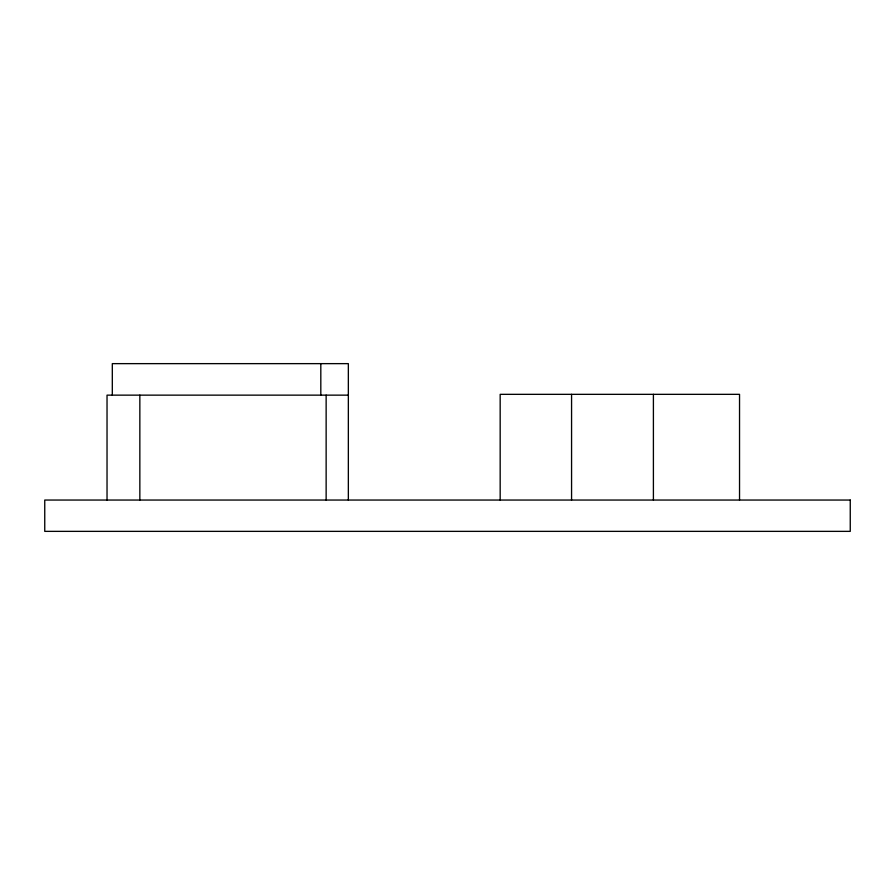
<?xml version="1.0" encoding="UTF-8"?>
<svg xmlns="http://www.w3.org/2000/svg" width="895" height="895" viewBox="0 0 895 895"><rect width="100%" height="100%" fill="white"/><g stroke="black" fill="none" stroke-linecap="round" stroke-linejoin="round"><path stroke-width="1.34" d="M348.345 395.142L107.031 395.142L107.031 500.048M739.538 500.048L739.538 394.337L500.171 394.337L500.171 500.048M653.406 394.337L653.406 500.048M571.569 394.337L571.569 500.048M348.345 500.048L348.345 363.639L112.311 363.639L112.311 395.142M326.138 395.142L326.138 500.048M320.813 363.639L320.813 395.142M139.844 395.142L139.844 500.048M850.25 500.048L44.75 500.048L44.75 531.361L850.25 531.361L850.25 500.048"/></g></svg>
